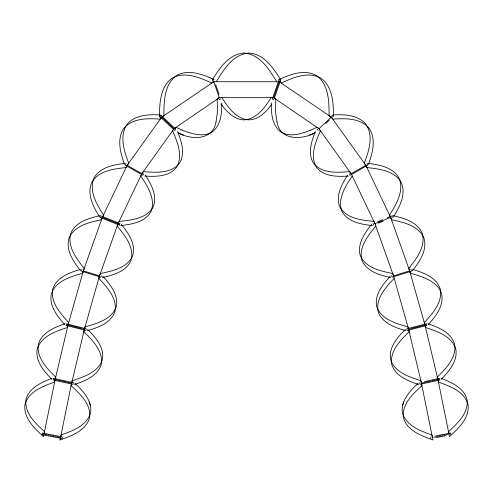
<?xml version="1.0" encoding="UTF-8"?>
<svg xmlns="http://www.w3.org/2000/svg" width="493" height="493" viewBox="0 0 493 493"><rect width="100%" height="100%" fill="white"/><g stroke="black" fill="none" stroke-linecap="round" stroke-linejoin="round"><path stroke-width="0.74" d="M333.459 116.182C333.441 103.08 332.757 87.181 321.405 78.51C308.803 70.863 293.483 77.395 281.441 83.015L279.254 81.733L273.664 97.682L219.336 97.682L217.222 99.087L217.475 111.751L216.039 121.9M221.788 102.926C221.782 113.033 221.117 125.24 212.317 131.871C203.011 137.658 191.469 133.806 182.157 130.066M348.175 176.087C337.366 176.71 324.049 176.808 316.617 167.54C309.524 156.028 315.668 141.941 320.438 130.762L318.953 128.704L273.664 97.682L275.778 99.087L275.525 111.751L276.961 121.9M418.175 383.19C410.139 390.807 400.661 400.643 402.393 412.684C405.992 425.736 420.492 430.864 431.942 434.999L432.503 437.796M42.164 434.641L42.49 433.014L62.383 436.989L62.05 438.634L42.164 434.653M124.55 164.459C120.526 153.286 116.601 139.525 123.614 128.71C132.192 117.907 147.697 118.295 160.17 119.121L161.735 117.118L213.746 81.733L219.336 97.682L174.047 128.704L141.855 173.672L118.03 223.674L99.494 275.901L84.408 329.238L71.078 385.643C80.02 393.889 91.384 404.242 89.609 417.651C86.01 430.703 71.51 435.837 60.06 439.972L60.374 438.419M71.639 382.851L71.701 382.537M43.926 434.469L43.489 436.644C34.528 428.355 23.171 417.941 24.964 404.488C28.563 391.393 43.082 386.204 54.563 382.032L68.034 325.023L83.366 270.842L102.353 217.358L127.157 165.309L161.735 117.118L174.047 128.704L176.155 127.299L182.157 130.072M55.13 379.24L55.253 378.618M60.06 439.972L60.436 438.104M65.088 323.71C54.557 327.321 41.868 332.436 38.405 344.139C36.131 357.53 47.008 368.425 55.66 377.083L43.988 434.16L44.487 431.671C35.527 423.388 24.169 412.968 25.963 399.515C29.069 387.708 41.64 382.26 52.048 378.328M102.735 276.185C110.167 284.399 118.868 294.937 116.237 306.819C111.664 319.55 96.819 323.556 85.098 326.797L83.816 331.703C92.468 340.256 103.475 350.998 101.256 364.352C97.768 376.005 85.036 380.953 74.542 384.497M84.482 328.93L84.556 328.615M71.43 383.776L72.169 380.695C83.742 376.96 98.409 372.338 102.433 359.415C104.565 347.436 95.426 337.274 87.655 329.379M68.256 324.098L67.442 327.488C55.826 331.29 41.209 336.097 37.215 349.069C35.04 361.092 44.062 371.389 51.833 379.382M54.47 382.013L54.544 381.705M54.914 380.165L54.988 379.856M66.191 325.405L66.604 323.796L86.257 328.837L85.837 330.458L66.185 325.423M99.666 275.291L98.803 278.342C107.086 287.253 117.63 298.45 114.851 311.693C110.876 323.192 97.941 327.599 87.31 330.692M83.539 270.232L82.664 273.276C70.844 276.579 55.962 280.764 51.408 293.612C48.721 305.598 57.336 316.327 64.793 324.696M67.861 325.633L68.737 322.588C60.423 313.511 49.972 302.098 52.819 288.744C56.787 277.146 69.741 272.567 80.464 269.406M81.998 269.542L81.505 271.132L100.855 277.214L101.355 275.618M402.522 405.585L403.712 401.813M216.033 121.9C212.921 140.807 191.216 139.913 177.93 132.876L183.507 135.014M118.246 223.076L117.18 226.065C124.865 235.5 134.657 247.357 131.021 260.39C126.3 271.6 113.107 275.156 102.297 277.547M99.278 276.499L100.344 273.51C112.25 271.045 127.33 268.019 132.716 255.614C136.123 243.93 128.125 232.85 121.247 224.167M125.314 163.362C113.852 164.68 99.888 167.127 93.867 178.25C88.678 191.111 96.844 204.447 103.493 215.09L101.478 219.736C89.449 222.281 74.363 225.609 69.014 238.156C65.458 250.241 73.568 261.789 80.624 270.867M102.464 217.062L102.68 216.464M83.034 271.735L84.241 268.463C76.563 258.763 67.005 246.574 70.764 233.399C75.589 221.819 89.147 218.066 100.307 215.595M368.45 164.459C372.474 153.286 376.399 139.525 369.386 128.71C360.808 117.907 345.303 118.295 332.83 119.121L330.877 116.619M100.473 217.493L101.096 215.952L119.916 223.526L119.288 225.079M315.409 131.44C311.514 141.312 307.385 153.637 313.653 163.429C322.262 173.844 337.563 172.55 349.666 171.613L351.145 173.672L374.97 223.674L390.647 217.358L391.522 219.736C403.551 222.281 418.637 225.609 423.986 238.156C427.542 250.241 419.432 261.789 412.376 270.867M177.591 131.44C181.486 141.312 185.614 153.637 179.347 163.429C170.738 173.844 155.437 172.55 143.334 171.613L140.758 175.958C147.432 186.126 155.954 198.925 150.987 211.515C145.133 222.177 131.649 224.34 120.649 225.603M117.759 224.247L119.121 221.388C131.218 220.168 146.526 218.726 153.169 206.937C157.692 195.937 151.178 184.302 145.41 175.114M126.103 163.756L125.277 165.198L142.902 175.243L143.734 173.782M212.329 79.897C219.521 68.225 228.869 53.959 243.967 53.028C259.848 54.088 269.24 69.513 276.715 81.733M216.285 81.733C223.76 69.513 233.152 54.088 249.033 53.028C264.131 53.959 273.479 68.225 280.671 79.897M393.389 217.049C399.472 207.103 406.269 194.575 401.407 182.786C394.764 170.738 379.32 168.871 366.977 167.577L365.843 165.309L331.265 117.118L279.254 81.733M271.125 97.682C264.846 107.431 256.711 119.226 243.967 119.891C233.972 119.577 226.54 111.554 221.043 104.017M347.59 175.114C341.822 184.302 335.308 195.937 339.831 206.937C346.474 218.726 361.782 220.161 373.879 221.388L375.241 224.247M352.242 175.958C345.568 186.126 337.046 198.925 342.013 211.515C347.867 222.177 361.351 224.34 372.351 225.603M174.047 128.704L172.562 130.762C177.332 141.941 183.476 156.028 176.383 167.54C168.951 176.808 155.634 176.71 144.825 176.087M271.957 104.017C265.998 112.373 256.89 121.629 245.637 119.54C234.631 116.761 227.674 106.704 221.875 97.682M126.769 165.814L128.722 163.312C124.273 151.339 119.195 136.518 126.744 124.717C134.571 114.721 148.713 114.308 160.33 114.949M371.753 224.167C364.875 232.85 356.877 243.93 360.284 255.614C365.677 268.019 380.75 271.045 392.656 273.51L393.722 276.499M375.82 226.065C368.135 235.5 358.343 247.357 361.979 260.39C366.7 271.6 379.893 275.156 390.702 277.547M428.207 324.696C435.664 316.327 444.279 305.598 441.592 293.612C437.038 280.764 422.156 276.579 410.336 273.276L409.461 270.232M390.265 276.185C382.833 284.399 374.132 294.937 376.763 306.819C381.335 319.55 396.181 323.556 407.902 326.797L409.184 331.703C400.532 340.256 389.525 350.998 391.744 364.352C395.232 376.005 407.964 380.953 418.458 384.491M394.197 278.342C385.914 287.253 375.37 298.45 378.149 311.693C382.124 323.192 395.059 327.599 405.69 330.692M161.075 115.356L159.935 116.57L174.695 130.479L175.847 129.258L161.082 115.344M441.167 379.382C448.938 371.389 457.96 361.092 455.785 349.069C451.791 336.097 437.174 331.29 425.558 327.488L424.744 324.098M405.345 329.379C397.574 337.274 388.435 347.436 390.567 359.415C394.591 372.338 409.258 376.96 420.831 380.695L421.57 383.776M310.843 130.072L316.845 127.299L318.953 128.704L331.265 117.118M325.688 123.527L329.386 120.052M214.024 81.573L211.559 83.015C199.517 77.395 184.197 70.863 171.595 78.51C160.046 87.366 159.535 103.604 159.541 116.921M160.915 117.599L163.922 115.837C163.886 102.088 164.015 85.16 175.976 75.94C187.858 68.65 202.475 74.252 213.98 79.546M279.02 79.546C290.525 74.252 305.142 68.65 317.024 75.94C328.985 85.16 329.114 102.088 329.077 115.837L332.085 117.599M377.786 221.628L382.494 219.73M387.196 217.838L391.898 215.94L392.527 217.493M378.421 223.193L383.123 221.302M310.843 130.066C301.537 133.806 289.983 137.664 280.683 131.871C271.883 125.234 271.224 113.033 271.218 102.926M309.493 135.014L315.07 132.87C301.778 139.926 280.086 140.807 276.967 121.9M212.403 80.408L213.974 79.86M219.114 99.555L220.679 99.007M449.012 434.16L437.932 379.548L424.966 325.023L409.634 270.842L393.506 275.901L374.754 223.076M393.334 275.291L408.592 329.238L409.615 328.973M410.638 328.708L424.966 325.023M426.815 325.423L407.169 330.476L406.75 328.849L426.39 323.784L426.809 325.405M424.541 381.613L439.405 378.365L439.762 379.998L419.95 384.349L419.592 382.71M425.551 382.26L421.423 383.16L408.592 329.238M426.581 382.032L430.709 381.126M431.745 380.904L434.838 380.226M435.874 379.998L437.932 379.548L438.437 382.032C449.918 386.204 464.437 391.393 468.036 404.488C469.829 417.941 458.472 428.355 449.511 436.644L448.513 431.671C457.473 423.388 468.831 412.968 467.037 399.515C463.931 387.708 451.36 382.26 440.952 378.328M435.59 435.991L450.503 432.996L450.836 434.641M433.476 437.279L435.547 436.86M436.582 436.65L437.618 436.447M438.653 436.237L440.73 435.824M441.765 435.615L442.8 435.405M443.836 435.196L444.871 434.992M445.906 434.783L447.977 434.364M435.923 437.648L445.863 435.652M332.67 114.949C344.287 114.308 358.429 114.721 366.256 124.717C373.805 136.518 368.727 151.339 364.278 163.312L366.231 165.814M212.797 81.733L213.112 81.733M213.432 81.733L280.203 81.733M218.701 97.682L219.021 97.682M273.979 97.682L274.299 97.682M367.686 163.362C379.148 164.68 393.112 167.127 399.133 178.25C404.322 191.111 396.156 204.447 389.507 215.09L390.931 217.924M45.023 434.364L47.094 434.783M48.129 434.992L49.164 435.196M50.2 435.405L51.235 435.615M52.27 435.824L54.347 436.237M55.382 436.447L56.418 436.65M57.453 436.86L59.524 437.279M392.693 215.595C403.853 218.066 417.411 221.819 422.236 233.399C425.995 246.574 416.437 258.763 408.759 268.463L409.966 271.735M55.068 379.548L57.126 379.998M58.162 380.226L61.255 380.904M62.291 381.126L66.419 382.032M67.449 382.26L71.577 383.16L60.559 437.482L61.058 434.999C72.508 430.864 87.008 425.736 90.607 412.684C92.339 400.643 82.861 390.807 74.825 383.19M68.034 325.023L82.362 328.708M83.385 328.973L84.408 329.238M412.536 269.406C423.259 272.567 436.213 277.146 440.181 288.744C443.028 302.098 432.577 313.511 424.263 322.588L425.139 325.633M83.366 270.842L99.494 275.901M427.912 323.71C438.443 327.321 451.132 332.436 454.595 344.139C456.869 357.53 445.992 368.425 437.34 377.083L437.932 379.548M102.353 217.358L118.03 223.674M100.467 217.512L119.281 225.091M141.855 173.672L127.157 165.309L126.023 167.577C113.68 168.871 98.236 170.738 91.593 182.786C86.731 194.575 93.528 207.103 99.611 217.049M278.434 81.246L278.976 81.573M331.925 115.356L333.065 116.57M317.153 129.258L318.293 130.466M318.953 128.704L351.145 173.672L365.843 165.309L390.647 217.358L409.634 270.842M366.897 163.756L367.723 165.198L350.098 175.243L349.266 173.782M373.09 223.539L373.712 225.079M215.663 84.642L219.015 94.212M89.288 401.813L90.478 405.585M411.002 269.542L411.495 271.132L392.145 277.214L391.645 275.618M438.012 379.856L438.086 380.165M438.456 381.705L438.53 382.013M408.444 328.615L408.518 328.93M432.441 437.482L421.423 383.16L421.922 385.643C412.986 393.889 401.616 404.242 403.391 417.651C406.99 430.703 421.49 435.837 432.94 439.972L432.564 438.104M437.809 378.926L437.87 379.24M421.299 382.537L421.361 382.851M430.623 437.001L430.95 438.634M53.589 378.377L53.238 379.998L73.05 384.349L73.408 382.71L53.595 378.365M279.013 79.854L272.309 99.001L273.886 99.555L280.609 80.414L279.026 79.86"/></g></svg>
